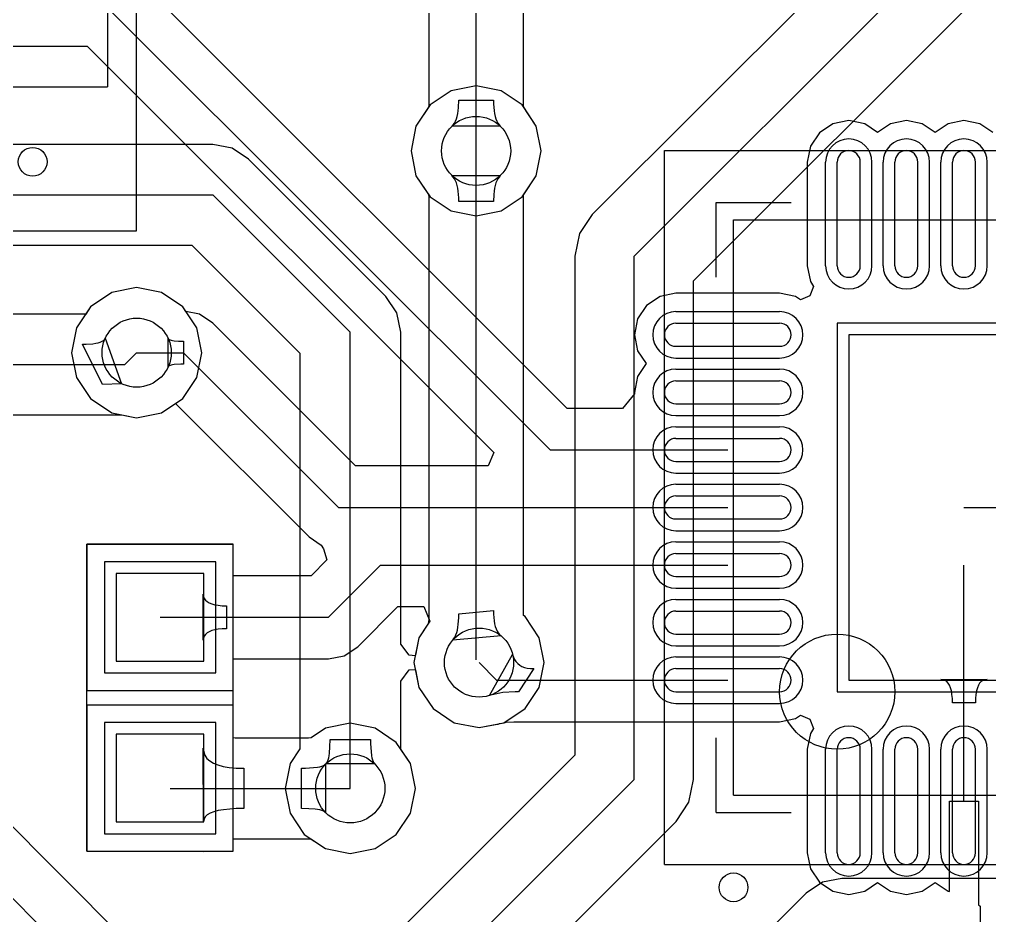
# Model space of a CAD drawing. Header units: millimetres. Extents: x 73 to 121, y 30 to 140.
# Drawn here: x 97.81 to 106.23, y 79.41 to 87.2 of the extents above; entities that cross this region are included whole.
import ezdxf

# ---------------------------------------------------------------- set-up
doc = ezdxf.new("R2010")
doc.units = ezdxf.units.MM
for name, color, linetype in [('BottomLayer', 5, 'Continuous'), ('Mechanical13', 56, 'Continuous'), ('Mechanical15', 56, 'Continuous'), ('MultiLayer', 9, 'Continuous'), ('TopLayer', 1, 'Continuous'), ('TopOverlay', 2, 'Continuous'), ('TopPaste', 8, 'Continuous'), ('TopSolder', 216, 'Continuous')]:
    doc.layers.add(name, color=color, linetype=linetype)

# ---------------------------------------------------------------- blocks, each defined once
blk = doc.blocks.new('R0603_47')
at = {"layer": 'TopLayer'}
for p, q in [((-1.0795, 0.381), (-1.0795, -0.381)), ((-0.3175, 0.381), (-1.0795, 0.381)), ((-0.3175, -0.381), (-0.3175, 0.381)), ((0.3175, 0.381), (0.3175, -0.381)), ((1.0795, 0.381), (0.3175, 0.381)), ((1.0795, -0.381), (1.0795, 0.381)), ((-1.0795, -0.381), (-0.3175, -0.381)), ((0.3175, -0.381), (1.0795, -0.381))]:
    blk.add_line(p, q, dxfattribs=at)
at = {"layer": 'TopOverlay'}
for p, q in [((1.3335, 0.635), (-1.3335, 0.635)), ((-1.3335, -0.635), (-1.3335, 0.635)), ((1.3335, -0.635), (1.3335, 0.635)), ((1.3335, -0.635), (-1.3335, -0.635))]:
    blk.add_line(p, q, dxfattribs=at)
at = {"layer": 'TopPaste'}
for p, q in [((-1.0795, 0.381), (-1.0795, -0.381)), ((-0.3175, 0.381), (-1.0795, 0.381)), ((-0.3175, -0.381), (-0.3175, 0.381)), ((0.3175, 0.381), (0.3175, -0.381)), ((1.0795, 0.381), (0.3175, 0.381)), ((1.0795, -0.381), (1.0795, 0.381)), ((-1.0795, -0.381), (-0.3175, -0.381)), ((0.3175, -0.381), (1.0795, -0.381))]:
    blk.add_line(p, q, dxfattribs=at)
at = {"layer": 'TopSolder'}
for p, q in [((-1.1811, 0.4826), (-1.1811, -0.4826)), ((-0.2159, 0.4826), (-1.1811, 0.4826)), ((-0.2159, -0.4826), (-0.2159, 0.4826)), ((0.2159, 0.4826), (0.2159, -0.4826)), ((1.1811, 0.4826), (0.2159, 0.4826)), ((1.1811, -0.4826), (1.1811, 0.4826)), ((-1.1811, -0.4826), (-0.2159, -0.4826)), ((0.2159, -0.4826), (1.1811, -0.4826))]:
    blk.add_line(p, q, dxfattribs=at)
blk = doc.blocks.new('_8050_59')
at = {"layer": 'Mechanical13'}
for p, q in [((-0.6238, -1.5762), (-0.6238, 1.4238)), ((-0.6238, 1.4238), (0.7762, 1.4238)), ((0.7762, -1.5762), (0.7762, 1.4238)), ((0.7762, -1.5762), (-0.6238, -1.5762))]:
    blk.add_line(p, q, dxfattribs=at)
at = {"layer": 'Mechanical15'}
for p, q in [((-1.8738, -1.8262), (-1.8738, 1.6738)), ((2.0262, 1.6738), (-1.8738, 1.6738)), ((2.0262, -1.8262), (2.0262, 1.6738)), ((0.0762, -0.5762), (0.0762, 0.4238)), ((0.5762, -0.0762), (-0.4238, -0.0762)), ((2.0262, -1.8262), (-1.8738, -1.8262))]:
    blk.add_line(p, q, dxfattribs=at)
at = {"layer": 'TopLayer'}
for p, q in [((-0.4738, 1.1738), (-1.6238, 1.1738)), ((-1.6238, 1.1738), (-1.6238, 0.5738)), ((-0.4738, 0.5738), (-0.4738, 1.1738)), ((-1.6238, 0.5738), (-0.4738, 0.5738)), ((1.7762, 0.2238), (0.6262, 0.2238)), ((0.6262, 0.2238), (0.6262, -0.3762)), ((1.7762, -0.3762), (1.7762, 0.2238)), ((0.6262, -0.3762), (1.7762, -0.3762)), ((-0.4738, -0.7262), (-1.6238, -0.7262)), ((-1.6238, -0.7262), (-1.6238, -1.3262)), ((-0.4738, -1.3262), (-0.4738, -0.7262)), ((-1.6238, -1.3262), (-0.4738, -1.3262))]:
    blk.add_line(p, q, dxfattribs=at)
at = {"layer": 'TopOverlay'}
for p, q in [((-0.1238, 1.4238), (0.7762, 1.4238)), ((0.7762, 0.6238), (0.7762, 1.4238)), ((0.7762, -1.5762), (0.7762, -0.7762)), ((0.7762, -1.5762), (-0.1238, -1.5762))]:
    blk.add_line(p, q, dxfattribs=at)
blk.add_circle((1.4262, 0.7738), 0.125, dxfattribs=at)
at = {"layer": 'TopPaste'}
for p, q in [((-0.4738, 1.1738), (-1.6238, 1.1738)), ((-1.6238, 1.1738), (-1.6238, 0.5738)), ((-0.4738, 0.5738), (-0.4738, 1.1738)), ((-1.6238, 0.5738), (-0.4738, 0.5738)), ((1.7762, 0.2238), (0.6262, 0.2238)), ((0.6262, 0.2238), (0.6262, -0.3762)), ((1.7762, -0.3762), (1.7762, 0.2238)), ((0.6262, -0.3762), (1.7762, -0.3762)), ((-0.4738, -0.7262), (-1.6238, -0.7262)), ((-1.6238, -0.7262), (-1.6238, -1.3262)), ((-0.4738, -1.3262), (-0.4738, -0.7262)), ((-1.6238, -1.3262), (-0.4738, -1.3262))]:
    blk.add_line(p, q, dxfattribs=at)
at = {"layer": 'TopSolder'}
for p, q in [((-0.3722, 1.2754), (-1.7254, 1.2754)), ((-1.7254, 1.2754), (-1.7254, 0.4722)), ((-0.3722, 0.4722), (-0.3722, 1.2754)), ((-1.7254, 0.4722), (-0.3722, 0.4722)), ((1.8778, 0.3254), (0.5246, 0.3254)), ((0.5246, 0.3254), (0.5246, -0.4778)), ((1.8778, -0.4778), (1.8778, 0.3254)), ((0.5246, -0.4778), (1.8778, -0.4778)), ((-0.3722, -0.6246), (-1.7254, -0.6246)), ((-1.7254, -0.6246), (-1.7254, -1.4278)), ((-0.3722, -1.4278), (-0.3722, -0.6246)), ((-1.7254, -1.4278), (-0.3722, -1.4278))]:
    blk.add_line(p, q, dxfattribs=at)
blk = doc.blocks.new('__2102_62')
at = {"layer": 'Mechanical13'}
for p, q in [((-2.5, 2.5254), (2.5, 2.5254)), ((-2.5, 2.5254), (-2.5, -2.4746)), ((2.5, 2.5254), (2.5, -2.4746)), ((-2.5, -2.4746), (2.5, -2.4746))]:
    blk.add_line(p, q, dxfattribs=at)
blk.add_circle((-1.6, 1.6254), 0.5, dxfattribs=at)
at = {"layer": 'Mechanical15'}
for p, q in [((-3.1, 3.1254), (3.1, 3.1254)), ((-3.1, 3.1254), (-3.1, -3.0746)), ((3.1, 3.1254), (3.1, -3.0746)), ((0, 0.5254), (0, -0.4746)), ((-0.5, 0.0254), (0.5, 0.0254)), ((-3.1, -3.0746), (3.1, -3.0746))]:
    blk.add_line(p, q, dxfattribs=at)
at = {"layer": 'TopLayer'}
for p, q in [((-1.6, 3.0254), (-1.6, 2.1254)), ((-1.4, 3.0254), (-1.4, 2.1254)), ((-1.1, 3.0254), (-1.1, 2.1254)), ((-0.9, 3.0254), (-0.9, 2.1254)), ((-0.6, 3.0254), (-0.6, 2.1254)), ((-0.4, 3.0254), (-0.4, 2.1254)), ((-0.1, 3.0254), (-0.1, 2.1254)), ((0.1, 3.0254), (0.1, 2.1254)), ((0.4, 3.0254), (0.4, 2.1254)), ((0.6, 3.0254), (0.6, 2.1254)), ((0.9, 3.0254), (0.9, 2.1254)), ((1.1, 3.0254), (1.1, 2.1254)), ((1.4, 3.0254), (1.4, 2.1254)), ((1.6, 3.0254), (1.6, 2.1254)), ((-3, 1.6254), (-2.1, 1.6254)), ((2.1, 1.6254), (3, 1.6254)), ((-1.5, 1.5254), (-1.5, -1.4746)), ((1.5, 1.5254), (-1.5, 1.5254)), ((1.5, -1.4746), (1.5, 1.5254)), ((-3, 1.4254), (-2.1, 1.4254)), ((2.1, 1.4254), (3, 1.4254)), ((-3, 1.1254), (-2.1, 1.1254)), ((2.1, 1.1254), (3, 1.1254)), ((-3, 0.9254), (-2.1, 0.9254)), ((2.1, 0.9254), (3, 0.9254)), ((-3, 0.6254), (-2.1, 0.6254)), ((2.1, 0.6254), (3, 0.6254)), ((-3, 0.4254), (-2.1, 0.4254)), ((2.1, 0.4254), (3, 0.4254)), ((-3, 0.1254), (-2.1, 0.1254)), ((2.1, 0.1254), (3, 0.1254)), ((-3, -0.0746), (-2.1, -0.0746)), ((2.1, -0.0746), (3, -0.0746)), ((-3, -0.3746), (-2.1, -0.3746)), ((2.1, -0.3746), (3, -0.3746)), ((-3, -0.5746), (-2.1, -0.5746)), ((2.1, -0.5746), (3, -0.5746)), ((-3, -0.8746), (-2.1, -0.8746)), ((2.1, -0.8746), (3, -0.8746)), ((-3, -1.0746), (-2.1, -1.0746)), ((2.1, -1.0746), (3, -1.0746)), ((-3, -1.3746), (-2.1, -1.3746)), ((2.1, -1.3746), (3, -1.3746)), ((-1.5, -1.4746), (1.5, -1.4746)), ((-3, -1.5746), (-2.1, -1.5746)), ((2.1, -1.5746), (3, -1.5746)), ((-1.6, -2.0746), (-1.6, -2.9746)), ((-1.4, -2.0746), (-1.4, -2.9746)), ((-1.1, -2.0746), (-1.1, -2.9746)), ((-0.9, -2.0746), (-0.9, -2.9746)), ((-0.6, -2.0746), (-0.6, -2.9746)), ((-0.4, -2.0746), (-0.4, -2.9746)), ((-0.1, -2.0746), (-0.1, -2.9746)), ((0.1, -2.0746), (0.1, -2.9746)), ((0.4, -2.0746), (0.4, -2.9746)), ((0.6, -2.0746), (0.6, -2.9746)), ((0.9, -2.0746), (0.9, -2.9746)), ((1.1, -2.0746), (1.1, -2.9746)), ((1.4, -2.0746), (1.4, -2.9746)), ((1.6, -2.0746), (1.6, -2.9746))]:
    blk.add_line(p, q, dxfattribs=at)
for centre, start, end in [((-1.5, 3.0254), 0, 180), ((-1, 3.0254), 0, 180), ((-0.5, 3.0254), 0, 180), ((0, 3.0254), 0, 180), ((0.5, 3.0254), 0, 180), ((1, 3.0254), 0, 180), ((1.5, 3.0254), 0, 180), ((-1.5, 2.1254), 180, 0), ((-1, 2.1254), 180, 0), ((-0.5, 2.1254), 180, 0), ((0, 2.1254), 180, 0), ((0.5, 2.1254), 180, 0), ((1, 2.1254), 180, 0), ((1.5, 2.1254), 180, 0), ((-3, 1.5254), 90, 270), ((-2.1, 1.5254), 270, 90), ((2.1, 1.5254), 90, 270), ((3, 1.5254), 270, 90), ((-3, 1.0254), 90, 270), ((-2.1, 1.0254), 270, 90), ((2.1, 1.0254), 90, 270), ((3, 1.0254), 270, 90), ((-3, 0.5254), 90, 270), ((-2.1, 0.5254), 270, 90), ((2.1, 0.5254), 90, 270), ((3, 0.5254), 270, 90), ((-3, 0.0254), 90, 270), ((-2.1, 0.0254), 270, 90), ((2.1, 0.0254), 90, 270), ((3, 0.0254), 270, 90), ((-3, -0.4746), 90, 270), ((-2.1, -0.4746), 270, 90), ((2.1, -0.4746), 90, 270), ((3, -0.4746), 270, 90), ((-3, -0.9746), 90, 270), ((-2.1, -0.9746), 270, 90), ((2.1, -0.9746), 90, 270), ((3, -0.9746), 270, 90), ((-3, -1.4746), 90, 270), ((-2.1, -1.4746), 270, 90), ((2.1, -1.4746), 90, 270), ((3, -1.4746), 270, 90), ((-1.5, -2.0746), 0, 180), ((-1, -2.0746), 0, 180), ((-0.5, -2.0746), 0, 180), ((0, -2.0746), 0, 180), ((0.5, -2.0746), 0, 180), ((1, -2.0746), 0, 180), ((1.5, -2.0746), 0, 180), ((-1.5, -2.9746), 180, 0), ((-1, -2.9746), 180, 0), ((-0.5, -2.9746), 180, 0), ((0, -2.9746), 180, 0), ((0.5, -2.9746), 180, 0), ((1, -2.9746), 180, 0), ((1.5, -2.9746), 180, 0)]:
    blk.add_arc(centre, 0.1, start, end, dxfattribs=at)
at = {"layer": 'TopOverlay'}
for p, q in [((-2.65, 2.6754), (-2, 2.6754)), ((-2.65, 2.6754), (-2.65, 2.0254)), ((2, 2.6754), (2.65, 2.6754)), ((2.65, 2.6754), (2.65, 2.0254)), ((-2.65, -1.9746), (-2.65, -2.6246)), ((2.65, -1.9746), (2.65, -2.6246)), ((-2.65, -2.6246), (-2, -2.6246)), ((2, -2.6246), (2.65, -2.6246))]:
    blk.add_line(p, q, dxfattribs=at)
blk.add_circle((-3.3, 2.5254), 0.125, dxfattribs=at)
at = {"layer": 'TopPaste'}
for p, q in [((-1.6, 3.0254), (-1.6, 2.1254)), ((-1.4, 3.0254), (-1.4, 2.1254)), ((-1.1, 3.0254), (-1.1, 2.1254)), ((-0.9, 3.0254), (-0.9, 2.1254)), ((-0.6, 3.0254), (-0.6, 2.1254)), ((-0.4, 3.0254), (-0.4, 2.1254)), ((-0.1, 3.0254), (-0.1, 2.1254)), ((0.1, 3.0254), (0.1, 2.1254)), ((0.4, 3.0254), (0.4, 2.1254)), ((0.6, 3.0254), (0.6, 2.1254)), ((0.9, 3.0254), (0.9, 2.1254)), ((1.1, 3.0254), (1.1, 2.1254)), ((1.4, 3.0254), (1.4, 2.1254)), ((1.6, 3.0254), (1.6, 2.1254)), ((-3, 1.6254), (-2.1, 1.6254)), ((2.1, 1.6254), (3, 1.6254)), ((-1.5, 1.5254), (-1.5, -1.4746)), ((1.5, 1.5254), (-1.5, 1.5254)), ((1.5, -1.4746), (1.5, 1.5254)), ((-3, 1.4254), (-2.1, 1.4254)), ((2.1, 1.4254), (3, 1.4254)), ((-3, 1.1254), (-2.1, 1.1254)), ((2.1, 1.1254), (3, 1.1254)), ((-3, 0.9254), (-2.1, 0.9254)), ((2.1, 0.9254), (3, 0.9254)), ((-3, 0.6254), (-2.1, 0.6254)), ((2.1, 0.6254), (3, 0.6254)), ((-3, 0.4254), (-2.1, 0.4254)), ((2.1, 0.4254), (3, 0.4254)), ((-3, 0.1254), (-2.1, 0.1254)), ((2.1, 0.1254), (3, 0.1254)), ((-3, -0.0746), (-2.1, -0.0746)), ((2.1, -0.0746), (3, -0.0746)), ((-3, -0.3746), (-2.1, -0.3746)), ((2.1, -0.3746), (3, -0.3746)), ((-3, -0.5746), (-2.1, -0.5746)), ((2.1, -0.5746), (3, -0.5746)), ((-3, -0.8746), (-2.1, -0.8746)), ((2.1, -0.8746), (3, -0.8746)), ((-3, -1.0746), (-2.1, -1.0746)), ((2.1, -1.0746), (3, -1.0746)), ((-3, -1.3746), (-2.1, -1.3746)), ((2.1, -1.3746), (3, -1.3746)), ((-1.5, -1.4746), (1.5, -1.4746)), ((-3, -1.5746), (-2.1, -1.5746)), ((2.1, -1.5746), (3, -1.5746)), ((-1.6, -2.0746), (-1.6, -2.9746)), ((-1.4, -2.0746), (-1.4, -2.9746)), ((-1.1, -2.0746), (-1.1, -2.9746)), ((-0.9, -2.0746), (-0.9, -2.9746)), ((-0.6, -2.0746), (-0.6, -2.9746)), ((-0.4, -2.0746), (-0.4, -2.9746)), ((-0.1, -2.0746), (-0.1, -2.9746)), ((0.1, -2.0746), (0.1, -2.9746)), ((0.4, -2.0746), (0.4, -2.9746)), ((0.6, -2.0746), (0.6, -2.9746)), ((0.9, -2.0746), (0.9, -2.9746)), ((1.1, -2.0746), (1.1, -2.9746)), ((1.4, -2.0746), (1.4, -2.9746)), ((1.6, -2.0746), (1.6, -2.9746))]:
    blk.add_line(p, q, dxfattribs=at)
for centre, start, end in [((-1.5, 3.0254), 0, 180), ((-1, 3.0254), 0, 180), ((-0.5, 3.0254), 0, 180), ((0, 3.0254), 0, 180), ((0.5, 3.0254), 0, 180), ((1, 3.0254), 0, 180), ((1.5, 3.0254), 0, 180), ((-1.5, 2.1254), 180, 0), ((-1, 2.1254), 180, 0), ((-0.5, 2.1254), 180, 0), ((0, 2.1254), 180, 0), ((0.5, 2.1254), 180, 0), ((1, 2.1254), 180, 0), ((1.5, 2.1254), 180, 0), ((-3, 1.5254), 90, 270), ((-2.1, 1.5254), 270, 90), ((2.1, 1.5254), 90, 270), ((3, 1.5254), 270, 90), ((-3, 1.0254), 90, 270), ((-2.1, 1.0254), 270, 90), ((2.1, 1.0254), 90, 270), ((3, 1.0254), 270, 90), ((-3, 0.5254), 90, 270), ((-2.1, 0.5254), 270, 90), ((2.1, 0.5254), 90, 270), ((3, 0.5254), 270, 90), ((-3, 0.0254), 90, 270), ((-2.1, 0.0254), 270, 90), ((2.1, 0.0254), 90, 270), ((3, 0.0254), 270, 90), ((-3, -0.4746), 90, 270), ((-2.1, -0.4746), 270, 90), ((2.1, -0.4746), 90, 270), ((3, -0.4746), 270, 90), ((-3, -0.9746), 90, 270), ((-2.1, -0.9746), 270, 90), ((2.1, -0.9746), 90, 270), ((3, -0.9746), 270, 90), ((-3, -1.4746), 90, 270), ((-2.1, -1.4746), 270, 90), ((2.1, -1.4746), 90, 270), ((3, -1.4746), 270, 90), ((-1.5, -2.0746), 0, 180), ((-1, -2.0746), 0, 180), ((-0.5, -2.0746), 0, 180), ((0, -2.0746), 0, 180), ((0.5, -2.0746), 0, 180), ((1, -2.0746), 0, 180), ((1.5, -2.0746), 0, 180), ((-1.5, -2.9746), 180, 0), ((-1, -2.9746), 180, 0), ((-0.5, -2.9746), 180, 0), ((0, -2.9746), 180, 0), ((0.5, -2.9746), 180, 0), ((1, -2.9746), 180, 0), ((1.5, -2.9746), 180, 0)]:
    blk.add_arc(centre, 0.1, start, end, dxfattribs=at)
at = {"layer": 'TopSolder'}
for p, q in [((-1.7016, 3.0254), (-1.7016, 2.1254)), ((-1.2984, 3.0254), (-1.2984, 2.1254)), ((-1.2016, 3.0254), (-1.2016, 2.1254)), ((-0.7984, 3.0254), (-0.7984, 2.1254)), ((-0.7016, 3.0254), (-0.7016, 2.1254)), ((-0.2984, 3.0254), (-0.2984, 2.1254)), ((-0.2016, 3.0254), (-0.2016, 2.1254)), ((0.2016, 3.0254), (0.2016, 2.1254)), ((0.2984, 3.0254), (0.2984, 2.1254)), ((0.7016, 3.0254), (0.7016, 2.1254)), ((0.7984, 3.0254), (0.7984, 2.1254)), ((1.2016, 3.0254), (1.2016, 2.1254)), ((1.2984, 3.0254), (1.2984, 2.1254)), ((1.7016, 3.0254), (1.7016, 2.1254)), ((-3, 1.727), (-2.1, 1.727)), ((2.1, 1.727), (3, 1.727)), ((-1.6016, 1.627), (-1.6016, -1.5762)), ((1.6016, 1.627), (-1.6016, 1.627)), ((1.6016, -1.5762), (1.6016, 1.627)), ((-3, 1.3238), (-2.1, 1.3238)), ((2.1, 1.3238), (3, 1.3238)), ((-3, 1.227), (-2.1, 1.227)), ((2.1, 1.227), (3, 1.227)), ((-3, 0.8238), (-2.1, 0.8238)), ((2.1, 0.8238), (3, 0.8238)), ((-3, 0.727), (-2.1, 0.727)), ((2.1, 0.727), (3, 0.727)), ((-3, 0.3238), (-2.1, 0.3238)), ((2.1, 0.3238), (3, 0.3238)), ((-3, 0.227), (-2.1, 0.227)), ((2.1, 0.227), (3, 0.227)), ((-3, -0.1762), (-2.1, -0.1762)), ((2.1, -0.1762), (3, -0.1762)), ((-3, -0.273), (-2.1, -0.273)), ((2.1, -0.273), (3, -0.273)), ((-3, -0.6762), (-2.1, -0.6762)), ((2.1, -0.6762), (3, -0.6762)), ((-3, -0.773), (-2.1, -0.773)), ((2.1, -0.773), (3, -0.773)), ((-3, -1.1762), (-2.1, -1.1762)), ((2.1, -1.1762), (3, -1.1762)), ((-3, -1.273), (-2.1, -1.273)), ((2.1, -1.273), (3, -1.273)), ((-1.6016, -1.5762), (1.6016, -1.5762)), ((-3, -1.6762), (-2.1, -1.6762)), ((2.1, -1.6762), (3, -1.6762)), ((-1.7016, -2.0746), (-1.7016, -2.9746)), ((-1.2984, -2.0746), (-1.2984, -2.9746)), ((-1.2016, -2.0746), (-1.2016, -2.9746)), ((-0.7984, -2.0746), (-0.7984, -2.9746)), ((-0.7016, -2.0746), (-0.7016, -2.9746)), ((-0.2984, -2.0746), (-0.2984, -2.9746)), ((-0.2016, -2.0746), (-0.2016, -2.9746)), ((0.2016, -2.0746), (0.2016, -2.9746)), ((0.2984, -2.0746), (0.2984, -2.9746)), ((0.7016, -2.0746), (0.7016, -2.9746)), ((0.7984, -2.0746), (0.7984, -2.9746)), ((1.2016, -2.0746), (1.2016, -2.9746)), ((1.2984, -2.0746), (1.2984, -2.9746)), ((1.7016, -2.0746), (1.7016, -2.9746))]:
    blk.add_line(p, q, dxfattribs=at)
for centre, start, end in [((-1.5, 3.0254), 0, 180), ((-1, 3.0254), 0, 180), ((-0.5, 3.0254), 0, 180), ((0, 3.0254), 0, 180), ((0.5, 3.0254), 0, 180), ((1, 3.0254), 0, 180), ((1.5, 3.0254), 0, 180), ((-1.5, 2.1254), 180, 0), ((-1, 2.1254), 180, 0), ((-0.5, 2.1254), 180, 0), ((0, 2.1254), 180, 0), ((0.5, 2.1254), 180, 0), ((1, 2.1254), 180, 0), ((1.5, 2.1254), 180, 0), ((-3, 1.5254), 90, 270), ((-2.1, 1.5254), 270, 90), ((2.1, 1.5254), 90, 270), ((3, 1.5254), 270, 90), ((-3, 1.0254), 90, 270), ((-2.1, 1.0254), 270, 90), ((2.1, 1.0254), 90, 270), ((3, 1.0254), 270, 90), ((-3, 0.5254), 90, 270), ((-2.1, 0.5254), 270, 90), ((2.1, 0.5254), 90, 270), ((3, 0.5254), 270, 90), ((-3, 0.0254), 90, 270), ((-2.1, 0.0254), 270, 90), ((2.1, 0.0254), 90, 270), ((3, 0.0254), 270, 90), ((-3, -0.4746), 90, 270), ((-2.1, -0.4746), 270, 90), ((2.1, -0.4746), 90, 270), ((3, -0.4746), 270, 90), ((-3, -0.9746), 90, 270), ((-2.1, -0.9746), 270, 90), ((2.1, -0.9746), 90, 270), ((3, -0.9746), 270, 90), ((-3, -1.4746), 90, 270), ((-2.1, -1.4746), 270, 90), ((2.1, -1.4746), 90, 270), ((3, -1.4746), 270, 90), ((-1.5, -2.0746), 0, 180), ((-1, -2.0746), 0, 180), ((-0.5, -2.0746), 0, 180), ((0, -2.0746), 0, 180), ((0.5, -2.0746), 0, 180), ((1, -2.0746), 0, 180), ((1.5, -2.0746), 0, 180), ((-1.5, -2.9746), 180, 0), ((-1, -2.9746), 180, 0), ((-0.5, -2.9746), 180, 0), ((0, -2.9746), 180, 0), ((0.5, -2.9746), 180, 0), ((1, -2.9746), 180, 0), ((1.5, -2.9746), 180, 0)]:
    blk.add_arc(centre, 0.2016, start, end, dxfattribs=at)

msp = doc.modelspace()

# ---------------------------------------------------------------- linework, layer by layer
at = {"layer": 'BottomLayer'}
for p, q in [((107.4869, 90.2051), (102.786, 85.5042)), ((103.1494, 85.1408), (108.0008, 89.9922)), ((103.6633, 84.9279), (108.3642, 89.6288)), ((101.5616, 86.5771), (101.3784, 86.4546)), ((101.7778, 86.6201), (101.5616, 86.5771)), ((101.994, 86.5771), (101.7778, 86.6201)), ((102.1772, 86.4546), (101.994, 86.5771)), ((101.3784, 86.4546), (101.2559, 86.2714)), ((102.2997, 86.2714), (102.1772, 86.4546)), ((101.2559, 86.2714), (101.2129, 86.0552)), ((102.3427, 86.0552), (102.2997, 86.2714)), ((99.4918, 86.1116), (95.0858, 86.1116)), ((99.6592, 86.0783), (99.4918, 86.1116)), ((99.8011, 85.9835), (99.6592, 86.0783)), ((100.9949, 84.7897), (99.8011, 85.9835)), ((101.2129, 86.0552), (101.2559, 85.839)), ((101.7778, 81.6356), (101.7778, 86.0552)), ((102.2997, 85.839), (102.3427, 86.0552)), ((101.2559, 85.839), (101.3648, 85.6761)), ((101.5792, 85.8281), (101.5678, 85.841)), ((101.5678, 85.841), (101.9878, 85.841)), ((101.5894, 85.8131), (101.5792, 85.8281)), ((101.5984, 85.796), (101.5894, 85.8131)), ((101.9662, 85.8131), (101.9572, 85.796)), ((101.9764, 85.8281), (101.9662, 85.8131)), ((101.9878, 85.841), (101.9764, 85.8281)), ((102.1908, 85.6761), (102.2997, 85.839)), ((101.6062, 85.7766), (101.5984, 85.796)), ((101.6128, 85.7552), (101.6062, 85.7766)), ((101.6182, 85.7315), (101.6128, 85.7552)), ((101.6224, 85.7057), (101.6182, 85.7315)), ((101.9374, 85.7315), (101.9332, 85.7057)), ((101.9428, 85.7552), (101.9374, 85.7315)), ((101.9494, 85.7766), (101.9428, 85.7552)), ((101.9572, 85.796), (101.9494, 85.7766)), ((94.742, 85.6742), (99.4918, 85.6742)), ((99.4918, 85.6742), (100.6856, 84.4804)), ((101.3648, 85.6761), (101.3651, 85.6742)), ((101.3651, 85.6742), (101.3659, 85.6653)), ((101.3659, 85.6653), (101.3659, 81.9765)), ((101.6272, 85.6477), (101.6224, 85.7057)), ((101.6278, 85.6154), (101.6272, 85.6477)), ((101.9302, 85.6778), (101.9278, 85.6154)), ((101.9332, 85.7057), (101.9302, 85.6778)), ((102.1897, 85.6689), (102.1899, 85.6711)), ((102.1897, 82.0182), (102.1897, 85.6689)), ((102.1899, 85.6711), (102.1908, 85.6761)), ((101.9278, 85.6154), (101.6278, 85.6154)), ((102.786, 85.5042), (102.6746, 85.3375)), ((102.6746, 85.3375), (102.6355, 85.1408)), ((95.1033, 85.2368), (99.3106, 85.2368)), ((99.3106, 85.2368), (100.2482, 84.2992)), ((102.6355, 85.1408), (102.6355, 80.8071)), ((103.1494, 80.5942), (103.1494, 85.1408)), ((103.6633, 80.5942), (103.6633, 84.9279)), ((98.6152, 84.8245), (98.432, 84.702)), ((98.8314, 84.8675), (98.6152, 84.8245)), ((99.0476, 84.8245), (98.8314, 84.8675)), ((99.2308, 84.702), (99.0476, 84.8245)), ((101.0897, 84.6478), (100.9949, 84.7897)), ((98.3895, 84.6384), (95.1112, 84.6384)), ((98.432, 84.702), (98.3895, 84.6384)), ((99.3533, 84.5188), (99.2308, 84.702)), ((101.123, 84.4804), (101.0897, 84.6478)), ((99.3963, 84.3026), (99.3533, 84.5188)), ((100.6856, 80.518), (100.6856, 84.4804)), ((101.123, 81.7703), (101.123, 84.4804)), ((98.3939, 84.3765), (98.4516, 84.3806)), ((98.4516, 84.3806), (98.476, 84.3843)), ((98.476, 84.3843), (98.4973, 84.3889)), ((98.4973, 84.3889), (98.5156, 84.3946)), ((98.5156, 84.3946), (98.5309, 84.4013)), ((98.5309, 84.4013), (98.5432, 84.409)), ((98.5432, 84.409), (98.5525, 84.4178)), ((98.5525, 84.4178), (98.5587, 84.4276)), ((98.5587, 84.4276), (98.7009, 84.0325)), ((98.3605, 84.376), (98.3939, 84.3765)), ((98.5352, 84.026), (98.3605, 84.376)), ((98.7298, 84.201), (98.8314, 84.3026)), ((99.3533, 84.0864), (99.3963, 84.3026)), ((100.2482, 84.2992), (100.2482, 80.8618)), ((94.7674, 84.201), (98.7298, 84.201)), ((99.2308, 83.9032), (99.3533, 84.0864)), ((98.7009, 84.0325), (98.5352, 84.026)), ((99.0476, 83.7807), (99.2308, 83.9032)), ((95.1287, 83.7636), (98.7014, 83.7636)), ((98.7014, 83.7636), (98.8314, 83.7377)), ((98.8314, 83.7377), (99.0476, 83.7807)), ((101.6273, 82.0012), (101.6278, 82.0336)), ((101.6278, 82.0336), (101.9278, 82.0631)), ((101.9278, 82.0631), (101.9285, 82.0309)), ((101.9285, 82.0309), (101.9338, 81.9731)), ((101.3597, 81.9437), (101.2813, 81.8264)), ((101.36, 81.9442), (101.3597, 81.9437)), ((101.3615, 81.9487), (101.36, 81.9442)), ((101.3618, 81.9492), (101.3615, 81.9487)), ((101.3623, 81.951), (101.3618, 81.9492)), ((101.364, 81.9598), (101.3623, 81.951)), ((101.3654, 81.9701), (101.364, 81.9598)), ((101.3659, 81.9765), (101.3654, 81.9701)), ((101.6195, 81.9169), (101.6231, 81.9428)), ((101.6231, 81.9428), (101.6273, 82.0012)), ((101.9338, 81.9731), (101.9384, 81.9476)), ((101.9384, 81.9476), (101.9444, 81.9243)), ((102.2026, 82.0096), (102.1897, 82.0182)), ((102.3251, 81.8264), (102.2026, 82.0096)), ((101.6023, 81.8518), (101.6091, 81.8713)), ((101.6091, 81.8713), (101.6148, 81.893)), ((101.6148, 81.893), (101.6195, 81.9169)), ((101.9444, 81.9243), (101.9517, 81.9033)), ((101.9517, 81.9033), (101.9604, 81.8845)), ((101.9604, 81.8845), (101.9704, 81.8679)), ((101.9704, 81.8679), (101.9817, 81.8536)), ((101.9817, 81.8536), (101.9943, 81.8415)), ((101.1971, 81.674), (101.123, 81.7703)), ((101.2813, 81.8264), (101.251, 81.6739)), ((101.9943, 81.8415), (101.5758, 81.8059)), ((101.5758, 81.8059), (101.5857, 81.819)), ((101.5857, 81.819), (101.5945, 81.8343)), ((101.5945, 81.8343), (101.6023, 81.8518)), ((102.3681, 81.6102), (102.3251, 81.8264)), ((101.1972, 81.674), (101.1971, 81.674)), ((101.25, 81.6688), (101.1972, 81.674)), ((101.1972, 81.674), (101.1972, 81.674)), ((101.251, 81.6739), (101.25, 81.6688)), ((102.3251, 81.394), (102.3681, 81.6102)), ((101.123, 81.4501), (101.1971, 81.5464)), ((101.1971, 81.5464), (101.1972, 81.5464)), ((101.1972, 81.5464), (101.25, 81.5516)), ((101.1972, 81.5464), (101.1972, 81.5464)), ((101.25, 81.5516), (101.251, 81.5465)), ((101.251, 81.5465), (101.2813, 81.394)), ((101.123, 80.8793), (101.123, 81.4501)), ((101.2813, 81.394), (101.4038, 81.2108)), ((102.2026, 81.2108), (102.3251, 81.394)), ((101.4038, 81.2108), (101.587, 81.0883)), ((102.0194, 81.0883), (102.2026, 81.2108)), ((101.587, 81.0883), (101.8032, 81.0453)), ((101.8032, 81.0453), (102.0194, 81.0883)), ((100.5092, 80.8773), (100.5106, 80.9417)), ((100.5106, 80.9417), (100.8606, 80.9417)), ((100.8606, 80.9417), (100.8609, 80.9081)), ((100.2481, 80.8604), (100.1637, 80.7342)), ((100.2482, 80.8618), (100.2481, 80.8604)), ((100.505, 80.8241), (100.5092, 80.8773)), ((100.8609, 80.9081), (100.8693, 80.8018)), ((101.1247, 80.858), (101.123, 80.8793)), ((101.2075, 80.7342), (101.1247, 80.858)), ((102.6355, 80.8071), (99.5691, 77.7407)), ((100.4882, 80.7516), (100.4935, 80.7655)), ((100.4935, 80.7655), (100.498, 80.7822)), ((100.498, 80.7822), (100.5019, 80.8018)), ((100.5019, 80.8018), (100.505, 80.8241)), ((100.8693, 80.8018), (100.8732, 80.7822)), ((100.8732, 80.7822), (100.8777, 80.7655)), ((100.8777, 80.7655), (100.883, 80.7516)), ((100.1637, 80.7342), (100.1207, 80.518)), ((100.4756, 80.7322), (100.4823, 80.7405)), ((100.8956, 80.7322), (100.4756, 80.7322)), ((100.4823, 80.7405), (100.4882, 80.7516)), ((100.883, 80.7516), (100.8889, 80.7405)), ((100.8889, 80.7405), (100.8956, 80.7322)), ((101.2505, 80.518), (101.2075, 80.7342)), ((99.7712, 77.216), (103.1494, 80.5942)), ((103.6242, 80.3975), (103.6633, 80.5942)), ((100.1207, 80.518), (100.1637, 80.3018)), ((101.2075, 80.3018), (101.2505, 80.518)), ((103.5128, 80.2308), (103.6242, 80.3975)), ((100.1637, 80.3018), (100.2862, 80.1186)), ((101.085, 80.1186), (101.2075, 80.3018)), ((100.2959, 77.0139), (103.5128, 80.2308)), ((100.2862, 80.1186), (100.4694, 79.9961)), ((100.9018, 79.9961), (101.085, 80.1186)), ((100.4694, 79.9961), (100.6856, 79.9531)), ((100.6856, 79.9531), (100.9018, 79.9961)), ((104.7854, 79.7029), (104.6435, 79.6081)), ((104.9528, 79.7362), (104.7854, 79.7029)), ((109.0619, 79.7362), (104.9528, 79.7362)), ((104.6435, 79.6081), (104.3532, 79.3178))]:
    msp.add_line(p, q, dxfattribs=at)
for centre in [(101.7778, 86.0552), (98.8314, 84.3026), (101.8032, 81.6102), (100.6856, 80.518)]:
    msp.add_circle(centre, 0.3, dxfattribs=at)
at = {"layer": 'MultiLayer'}
for centre in [(101.7778, 86.0552), (98.8314, 84.3026), (101.8032, 81.6102), (100.6856, 80.518)]:
    msp.add_circle(centre, 0.3, dxfattribs=at)
at = {"layer": 'TopLayer'}
for p, q in [((101.7778, 86.0552), (101.7778, 90.2716)), ((102.1897, 86.4451), (102.1897, 90.2716)), ((101.3659, 90.101), (101.3659, 86.4415)), ((102.5689, 83.8187), (98.8072, 87.5804)), ((98.552, 87.3252), (102.4194, 83.4578)), ((97.6328, 86.9643), (98.4025, 86.9643)), ((98.4025, 86.9643), (101.9307, 83.4361)), ((101.6254, 86.4326), (101.6278, 86.495)), ((101.6278, 86.495), (101.9278, 86.495)), ((101.9278, 86.495), (101.9284, 86.4627)), ((101.3648, 86.4343), (101.2559, 86.2714)), ((101.3657, 86.4393), (101.3648, 86.4343)), ((101.3659, 86.4415), (101.3657, 86.4393)), ((101.6182, 86.3789), (101.6224, 86.4047)), ((101.6224, 86.4047), (101.6254, 86.4326)), ((101.9284, 86.4627), (101.9332, 86.4047)), ((101.9332, 86.4047), (101.9374, 86.3789)), ((102.1905, 86.4362), (102.1897, 86.4451)), ((102.1908, 86.4343), (102.1905, 86.4362)), ((102.2997, 86.2714), (102.1908, 86.4343)), ((101.5984, 86.3144), (101.6062, 86.3338)), ((101.6062, 86.3338), (101.6128, 86.3552)), ((101.6128, 86.3552), (101.6182, 86.3789)), ((101.9374, 86.3789), (101.9428, 86.3552)), ((101.9428, 86.3552), (101.9494, 86.3338)), ((101.9494, 86.3338), (101.9572, 86.3144)), ((105.0122, 86.3187), (104.8741, 86.2913)), ((105.1503, 86.2913), (105.0122, 86.3187)), ((105.5122, 86.3187), (105.3741, 86.2913)), ((105.6503, 86.2913), (105.5122, 86.3187)), ((106.0122, 86.3187), (105.8741, 86.2913)), ((106.1503, 86.2913), (106.0122, 86.3187)), ((101.2559, 86.2714), (101.2129, 86.0552)), ((101.5678, 86.2694), (101.5792, 86.2823)), ((101.9878, 86.2694), (101.5678, 86.2694)), ((101.5792, 86.2823), (101.5894, 86.2973)), ((101.5894, 86.2973), (101.5984, 86.3144)), ((101.9572, 86.3144), (101.9662, 86.2973)), ((101.9662, 86.2973), (101.9764, 86.2823)), ((101.9764, 86.2823), (101.9878, 86.2694)), ((102.3427, 86.0552), (102.2997, 86.2714)), ((104.8741, 86.2913), (104.757, 86.213)), ((105.2622, 86.2165), (105.1503, 86.2913)), ((105.3741, 86.2913), (105.2622, 86.2165)), ((105.7622, 86.2165), (105.6503, 86.2913)), ((105.8741, 86.2913), (105.7622, 86.2165)), ((106.2622, 86.2165), (106.1503, 86.2913)), ((104.757, 86.213), (104.6787, 86.0959)), ((104.6787, 86.0959), (104.6513, 85.9578)), ((101.2129, 86.0552), (101.2559, 85.839)), ((102.2997, 85.839), (102.3427, 86.0552)), ((104.6513, 85.9578), (104.6513, 85.0578)), ((101.2559, 85.839), (101.3784, 85.6558)), ((102.1772, 85.6558), (102.2997, 85.839)), ((101.3784, 85.6558), (101.5616, 85.5333)), ((101.994, 85.5333), (102.1772, 85.6558)), ((101.5616, 85.5333), (101.7778, 85.4903)), ((101.7778, 85.4903), (101.994, 85.5333)), ((104.6513, 85.0578), (104.6787, 84.9197)), ((104.6787, 84.9197), (104.7072, 84.877)), ((98.6152, 84.8245), (98.432, 84.702)), ((98.8314, 84.8675), (98.6152, 84.8245)), ((99.0476, 84.8245), (98.8314, 84.8675)), ((99.2308, 84.702), (99.0476, 84.8245)), ((103.5122, 84.8187), (103.3741, 84.7913)), ((104.4122, 84.8187), (103.5122, 84.8187)), ((104.5503, 84.7913), (104.4122, 84.8187)), ((104.7072, 84.877), (104.674, 84.796)), ((103.3741, 84.7913), (103.257, 84.713)), ((104.593, 84.7628), (104.5503, 84.7913)), ((104.674, 84.796), (104.593, 84.7628)), ((98.432, 84.702), (98.3095, 84.5188)), ((99.2594, 84.6592), (99.2308, 84.702)), ((99.3759, 84.6361), (99.2594, 84.6592)), ((99.493, 84.5578), (99.3759, 84.6361)), ((103.257, 84.713), (103.1787, 84.5959)), ((100.7321, 83.3187), (99.493, 84.5578)), ((103.1787, 84.5959), (103.1513, 84.4578)), ((98.3095, 84.5188), (98.2665, 84.3026)), ((99.1045, 84.1785), (99.1045, 84.4267)), ((99.1045, 84.4267), (99.1078, 84.4221)), ((99.1078, 84.4221), (99.1134, 84.418)), ((99.1134, 84.418), (99.1211, 84.4144)), ((99.1211, 84.4144), (99.1311, 84.4113)), ((99.1311, 84.4113), (99.1433, 84.4086)), ((99.1433, 84.4086), (99.1578, 84.4065)), ((99.1578, 84.4065), (99.1933, 84.4036)), ((99.1933, 84.4036), (99.2378, 84.4026)), ((99.2378, 84.4026), (99.2378, 84.2026)), ((103.1513, 84.4578), (103.1787, 84.3197)), ((98.2665, 84.3026), (98.3095, 84.0864)), ((98.8314, 84.3026), (99.2378, 84.3026)), ((99.2378, 84.3026), (100.5826, 82.9578)), ((103.1787, 84.3197), (103.2535, 84.2078)), ((99.1078, 84.1831), (99.1045, 84.1785)), ((99.1134, 84.1872), (99.1078, 84.1831)), ((99.1211, 84.1908), (99.1134, 84.1872)), ((99.1311, 84.1939), (99.1211, 84.1908)), ((99.1433, 84.1966), (99.1311, 84.1939)), ((99.1578, 84.1987), (99.1433, 84.1966)), ((99.2144, 84.2024), (99.1578, 84.1987)), ((99.2378, 84.2026), (99.2144, 84.2024)), ((103.2535, 84.2078), (103.1787, 84.0959)), ((98.3095, 84.0864), (98.432, 83.9032)), ((103.1787, 84.0959), (103.1513, 83.9578)), ((103.1513, 83.9578), (103.1537, 83.9457)), ((98.432, 83.9032), (98.6152, 83.7807)), ((103.1537, 83.9457), (103.0494, 83.8187)), ((99.0476, 83.7807), (99.1684, 83.8615)), ((99.1684, 83.8615), (100.3274, 82.7026)), ((103.0494, 83.8187), (102.5689, 83.8187)), ((98.6152, 83.7807), (98.8314, 83.7377)), ((98.8314, 83.7377), (99.0476, 83.7807)), ((102.4194, 83.4578), (103.9622, 83.4578)), ((101.9307, 83.4361), (101.8821, 83.3187)), ((101.8821, 83.3187), (100.7321, 83.3187)), ((100.5826, 82.9578), (103.9622, 82.9578)), ((100.3274, 82.7026), (100.4331, 82.6319)), ((99.6696, 82.6389), (98.3996, 82.6389)), ((98.3996, 82.6389), (98.3996, 81.3689)), ((99.6696, 82.3648), (99.6696, 82.6389)), ((100.4331, 82.6319), (100.4536, 82.5999)), ((100.4536, 82.5999), (100.4832, 82.5024)), ((100.4832, 82.5024), (100.3456, 82.3648)), ((100.4951, 82.0039), (100.949, 82.4578)), ((100.949, 82.4578), (103.9622, 82.4578)), ((106.0122, 80.4078), (106.0122, 82.4578)), ((100.3456, 82.3648), (99.6696, 82.3648)), ((99.4095, 81.8039), (99.4095, 82.2039)), ((99.4095, 82.2039), (99.4115, 82.1849)), ((99.4115, 82.1849), (99.4176, 82.1679)), ((99.4176, 82.1679), (99.4278, 82.1529)), ((99.4278, 82.1529), (99.442, 82.1399)), ((99.442, 82.1399), (99.4603, 82.1289)), ((99.4603, 82.1289), (99.4826, 82.1199)), ((99.4826, 82.1199), (99.509, 82.1129)), ((99.509, 82.1129), (99.5395, 82.1079)), ((99.5395, 82.1079), (99.574, 82.1049)), ((99.574, 82.1049), (99.6125, 82.1039)), ((99.6125, 82.1039), (99.6125, 81.9039)), ((100.7503, 81.7487), (101.0985, 82.0969)), ((101.0985, 82.0969), (101.3232, 82.0969)), ((101.3232, 82.0969), (101.3772, 81.9699)), ((99.0346, 82.0039), (100.4951, 82.0039)), ((101.3772, 81.9699), (101.2813, 81.8264)), ((99.4278, 81.8549), (99.4176, 81.8399)), ((99.442, 81.8679), (99.4278, 81.8549)), ((99.4603, 81.8789), (99.442, 81.8679)), ((99.4826, 81.8879), (99.4603, 81.8789)), ((99.509, 81.8949), (99.4826, 81.8879)), ((99.5395, 81.8999), (99.509, 81.8949)), ((99.574, 81.9029), (99.5395, 81.8999)), ((99.6125, 81.9039), (99.574, 81.9029)), ((99.4115, 81.8229), (99.4095, 81.8039)), ((99.4176, 81.8399), (99.4115, 81.8229)), ((101.2813, 81.8264), (101.2383, 81.6102)), ((100.6332, 81.6704), (100.7503, 81.7487)), ((99.6696, 81.3689), (99.6696, 81.643)), ((99.6696, 81.643), (100.4951, 81.643)), ((100.4951, 81.643), (100.6332, 81.6704)), ((101.2383, 81.6102), (101.2813, 81.394)), ((101.8032, 81.6102), (101.9556, 81.4578)), ((101.895, 81.3246), (102.0944, 81.6822)), ((102.0944, 81.6822), (102.1018, 81.6586)), ((102.1018, 81.6586), (102.1116, 81.6374)), ((102.1116, 81.6374), (102.1239, 81.6188)), ((102.1239, 81.6188), (102.1387, 81.6026)), ((102.1387, 81.6026), (102.1559, 81.5889)), ((102.2786, 81.5578), (102.1454, 81.3578)), ((102.1559, 81.5889), (102.1755, 81.5777)), ((102.1755, 81.5777), (102.1976, 81.569)), ((102.1976, 81.569), (102.2221, 81.5628)), ((102.2221, 81.5628), (102.2491, 81.559)), ((102.2491, 81.559), (102.2786, 81.5578)), ((101.9556, 81.4578), (103.9622, 81.4578)), ((105.8312, 81.4619), (105.8122, 81.4639)), ((105.8122, 81.4639), (106.2122, 81.4639)), ((105.8482, 81.4558), (105.8312, 81.4619)), ((105.8632, 81.4456), (105.8482, 81.4558)), ((105.8762, 81.4314), (105.8632, 81.4456)), ((105.8872, 81.4131), (105.8762, 81.4314)), ((106.1482, 81.4314), (106.1372, 81.4131)), ((106.1612, 81.4456), (106.1482, 81.4314)), ((106.1762, 81.4558), (106.1612, 81.4456)), ((106.1932, 81.4619), (106.1762, 81.4558)), ((106.2122, 81.4639), (106.1932, 81.4619)), ((98.3996, 81.3689), (99.6696, 81.3689)), ((101.2813, 81.394), (101.4038, 81.2108)), ((102.0092, 81.3495), (101.9846, 81.3458)), ((102.1164, 81.3575), (102.0092, 81.3495)), ((102.1454, 81.3578), (102.1164, 81.3575)), ((105.8962, 81.3908), (105.8872, 81.4131)), ((105.9032, 81.3644), (105.8962, 81.3908)), ((105.9082, 81.3339), (105.9032, 81.3644)), ((106.1212, 81.3644), (106.1162, 81.3339)), ((106.1282, 81.3908), (106.1212, 81.3644)), ((106.1372, 81.4131), (106.1282, 81.3908)), ((101.9161, 81.3309), (101.895, 81.3246)), ((101.9846, 81.3458), (101.9161, 81.3309)), ((105.9112, 81.2994), (105.9082, 81.3339)), ((105.9122, 81.2609), (105.9112, 81.2994)), ((106.1132, 81.2994), (106.1122, 81.2609)), ((106.1162, 81.3339), (106.1132, 81.2994)), ((99.6696, 81.2419), (98.3996, 81.2419)), ((98.3996, 81.2419), (98.3996, 79.9719)), ((99.6696, 80.957), (99.6696, 81.2419)), ((101.4038, 81.2108), (101.587, 81.0883)), ((106.1122, 81.2609), (105.9122, 81.2609)), ((102.0379, 81.0919), (102.1041, 81.0969)), ((102.1041, 81.0969), (104.4122, 81.0969)), ((104.4122, 81.0969), (104.5503, 81.1243)), ((104.5503, 81.1243), (104.593, 81.1528)), ((104.593, 81.1528), (104.674, 81.1196)), ((104.674, 81.1196), (104.7072, 81.0386)), ((100.4694, 81.0399), (100.3456, 80.9571)), ((100.6856, 81.0829), (100.4694, 81.0399)), ((100.9018, 81.0399), (100.6856, 81.0829)), ((101.085, 80.9174), (100.9018, 81.0399)), ((101.587, 81.0883), (101.8032, 81.0453)), ((101.8032, 81.0453), (101.9471, 81.074)), ((101.9471, 81.074), (101.9658, 81.0755)), ((101.9658, 81.0755), (101.9674, 81.0763)), ((101.9674, 81.0763), (101.9692, 81.0765)), ((101.9692, 81.0765), (101.9809, 81.08)), ((101.9809, 81.08), (102.0188, 81.0882)), ((102.0188, 81.0882), (102.0194, 81.0883)), ((102.0194, 81.0884), (102.0313, 81.091)), ((102.0194, 81.0883), (102.0194, 81.0884)), ((102.0313, 81.091), (102.0379, 81.0919)), ((104.7072, 81.0386), (104.6787, 80.9959)), ((99.6878, 80.9554), (99.6696, 80.957)), ((100.3243, 80.9554), (99.6878, 80.9554)), ((100.3456, 80.9571), (100.3243, 80.9554)), ((104.6787, 80.9959), (104.6513, 80.8578)), ((99.4126, 80.229), (99.4095, 80.868)), ((99.4095, 80.868), (99.4132, 80.8347)), ((101.2075, 80.7342), (101.085, 80.9174)), ((104.6513, 80.8578), (104.6513, 79.9578)), ((99.4132, 80.8347), (99.4239, 80.805)), ((99.4239, 80.805), (99.4416, 80.7787)), ((99.4416, 80.7787), (99.4664, 80.756)), ((99.4664, 80.756), (99.4982, 80.7367)), ((99.4982, 80.7367), (99.537, 80.721)), ((99.537, 80.721), (99.5828, 80.7087)), ((99.5828, 80.7087), (99.6357, 80.7)), ((99.6357, 80.7), (99.6956, 80.6947)), ((99.6956, 80.6947), (99.7626, 80.693)), ((99.7626, 80.693), (99.7626, 80.343)), ((100.2619, 80.693), (100.2955, 80.6933)), ((100.2619, 80.343), (100.2619, 80.693)), ((100.2955, 80.6933), (100.4018, 80.7017)), ((100.4018, 80.7017), (100.4214, 80.7056)), ((100.4214, 80.7056), (100.4381, 80.7101)), ((100.4381, 80.7101), (100.452, 80.7154)), ((100.452, 80.7154), (100.4631, 80.7213)), ((100.4631, 80.7213), (100.4714, 80.728)), ((100.4714, 80.728), (100.4714, 80.308)), ((101.2505, 80.518), (101.2075, 80.7342)), ((99.1235, 80.518), (100.6856, 80.518)), ((101.2075, 80.3018), (101.2505, 80.518)), ((99.6961, 80.3419), (99.5841, 80.3327)), ((99.7626, 80.343), (99.6961, 80.3419)), ((100.3263, 80.3416), (100.2619, 80.343)), ((100.3795, 80.3374), (100.3263, 80.3416)), ((100.4018, 80.3343), (100.3795, 80.3374)), ((105.8852, 79.6221), (105.8852, 80.4078)), ((105.8852, 80.4078), (106.1392, 80.4078)), ((106.1392, 80.4078), (106.1392, 79.5049)), ((98.7332, 79.2028), (97.6258, 80.3102)), ((99.4266, 80.27), (99.4161, 80.2506)), ((99.4441, 80.2871), (99.4266, 80.27)), ((99.4686, 80.3019), (99.4441, 80.2871)), ((99.5001, 80.3145), (99.4686, 80.3019)), ((99.5386, 80.3248), (99.5001, 80.3145)), ((99.5841, 80.3327), (99.5386, 80.3248)), ((100.4214, 80.3304), (100.4018, 80.3343)), ((100.4381, 80.3259), (100.4214, 80.3304)), ((100.452, 80.3206), (100.4381, 80.3259)), ((100.4631, 80.3147), (100.452, 80.3206)), ((100.4714, 80.308), (100.4631, 80.3147)), ((101.085, 80.1186), (101.2075, 80.3018)), ((97.1042, 80.2132), (98.552, 78.7654)), ((99.4161, 80.2506), (99.4126, 80.229)), ((100.9018, 79.9961), (101.085, 80.1186)), ((99.6696, 80.0799), (99.6785, 80.0806)), ((99.6696, 79.9719), (99.6696, 80.0799)), ((99.6785, 80.0806), (100.3418, 80.0806)), ((100.3418, 80.0806), (100.3432, 80.0805)), ((100.3432, 80.0805), (100.4694, 79.9961)), ((98.3996, 79.9719), (99.4039, 79.9719)), ((99.4039, 79.9719), (99.4138, 79.97)), ((99.4138, 79.97), (99.4232, 79.9719)), ((99.4232, 79.9719), (99.6696, 79.9719)), ((100.4694, 79.9961), (100.6856, 79.9531)), ((100.6856, 79.9531), (100.9018, 79.9961)), ((104.6513, 79.9578), (104.6787, 79.8197)), ((104.6787, 79.8197), (104.757, 79.7026)), ((104.757, 79.7026), (104.8741, 79.6243)), ((105.1503, 79.6243), (105.2622, 79.6991)), ((105.2622, 79.6991), (105.3741, 79.6243)), ((105.6503, 79.6243), (105.7622, 79.6991)), ((105.7622, 79.6991), (105.8741, 79.6243)), ((104.8741, 79.6243), (105.0122, 79.5969)), ((105.0122, 79.5969), (105.1503, 79.6243)), ((105.3741, 79.6243), (105.5122, 79.5969)), ((105.5122, 79.5969), (105.6503, 79.6243)), ((105.8741, 79.6243), (105.8852, 79.6221)), ((106.1392, 79.5049), (106.1513, 79.495)), ((106.1513, 79.495), (106.1513, 74.5644))]:
    msp.add_line(p, q, dxfattribs=at)
for centre in [(101.7778, 86.0552), (98.8314, 84.3026), (101.8032, 81.6102), (100.6856, 80.518)]:
    msp.add_circle(centre, 0.3, dxfattribs=at)

# ---------------------------------------------------------------- block references
for name, p, rotation in [('_8050_59', (97.155, 87.3866), 270), ('__2102_62', (106.5376, 82.9578), 90), ('R0603_47', (99.0346, 81.3054), 270)]:
    msp.add_blockref(name, p, dxfattribs=dict(rotation=rotation))

doc.saveas('drawing.dxf')
